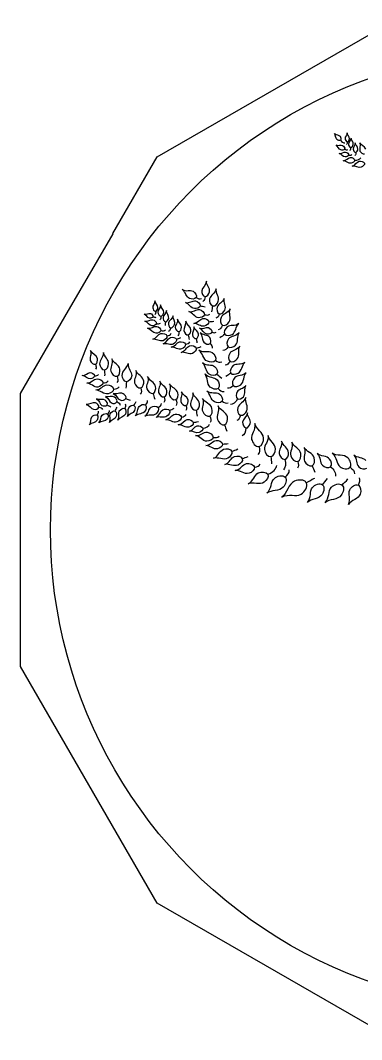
# Model space of a CAD drawing. Extents: x 5.1 to 68.9, y 5.1 to 68.9.
# Drawn here: x 5.1 to 26.4, y 5.1 to 68.9 of the extents above; entities that cross this region are included whole.
import ezdxf

# ---------------------------------------------------------------- set-up
doc = ezdxf.new("R2010")
doc.units = 0
doc.layers.add('View004', color=7, linetype='CONTINUOUS')

msp = doc.modelspace()

# ---------------------------------------------------------------- linework, layer by layer
at = {"layer": 'View004', "color": 7}
for p, q in [((13.673294, 60.342888), (28.467293, 68.88389)), ((10.904294, 55.544889), (13.673294, 60.342888)), ((7.917294, 50.338889), (10.917293, 55.535891)), ((10.904294, 55.544889), (10.917285, 55.535893)), ((5.132292, 45.548889), (7.902292, 50.34589)), ((7.902292, 50.34589), (7.917294, 50.338879)), ((5.132292, 28.466889), (5.132292, 45.548889)), ((13.673294, 13.673389), (5.132292, 28.466889)), ((28.467293, 5.13229), (13.673294, 13.673389))]:
    msp.add_line(p, q, dxfattribs=at)
at = {"layer": 'View004', "color": 1}
for p, q in [((25.124346, 61.388023), (25.124346, 61.388023)), ((25.556188, 61.293878), (25.556188, 61.293878)), ((25.383905, 60.831603), (25.383905, 60.831603)), ((25.766377, 60.928145), (25.766377, 60.928145)), ((26.082214, 60.630134), (26.082214, 60.630134)), ((25.635039, 60.460954), (25.635039, 60.460954)), ((26.012426, 60.138797), (26.012426, 60.138797)), ((16.104401, 51.547183), (16.104401, 51.547183)), ((16.361891, 51.030179), (16.361891, 51.030179)), ((16.666372, 51.608948), (16.666372, 51.608948)), ((17.144498, 51.019795), (17.144498, 51.019795)), ((13.579958, 50.697669), (13.579958, 50.697669)), ((13.907187, 50.384266), (13.907187, 50.384266)), ((16.622151, 50.472106), (16.622151, 50.472106)), ((17.557103, 50.528341), (17.557103, 50.528341)), ((13.410674, 50.351113), (13.410674, 50.351115)), ((13.62522, 49.918984), (13.62522, 49.918984)), ((14.196002, 50.036902), (14.196002, 50.036902)), ((16.899674, 50.031943), (16.899674, 50.031943)), ((17.757985, 49.810878), (17.757985, 49.810878)), ((13.909169, 49.480532), (13.909169, 49.480532)), ((14.283021, 49.144938), (14.283021, 49.144938)), ((14.517009, 49.65437), (14.517009, 49.65437)), ((15.024176, 49.418118), (15.024176, 49.418118)), ((15.621009, 49.208934), (15.621009, 49.208934)), ((17.091991, 49.382347), (17.091991, 49.382347)), ((17.901177, 49.248264), (17.901177, 49.248262)), ((14.874345, 48.939971), (14.874345, 48.939974)), ((15.443012, 48.621861), (15.443012, 48.621861)), ((16.114059, 48.977403), (16.114059, 48.977403)), ((16.985656, 48.66779), (16.985656, 48.66779)), ((18.1064, 48.456704), (18.1064, 48.456704)), ((16.107845, 48.383347), (16.107845, 48.383347)), ((9.824394, 47.376467), (9.824394, 47.376467)), ((17.311692, 47.616291), (17.311692, 47.616291)), ((18.230062, 47.554799), (18.230062, 47.554799)), ((9.759561, 46.65331), (9.759561, 46.65331)), ((10.383023, 47.019881), (10.383023, 47.019881)), ((11.178504, 46.627172), (11.178504, 46.627172)), ((17.407053, 46.750627), (17.407053, 46.750609)), ((18.277998, 46.827484), (18.277998, 46.827482)), ((10.289768, 46.214238), (10.289768, 46.214238)), ((11.752968, 46.278665), (11.752968, 46.278665)), ((18.429736, 46.046326), (18.429736, 46.046326)), ((10.950955, 45.825932), (10.950955, 45.825932)), ((12.649962, 45.890385), (12.649962, 45.890385)), ((13.414844, 45.552396), (13.414841, 45.552396)), ((14.116595, 45.331525), (14.116595, 45.331525)), ((17.484178, 45.864151), (17.484178, 45.864151)), ((10.027924, 44.696393), (10.027924, 44.696393)), ((10.55472, 44.837934), (10.55472, 44.837932)), ((11.165441, 45.014975), (11.165441, 45.014975)), ((11.723296, 45.230745), (11.723296, 45.230745)), ((12.223043, 44.800343), (12.223043, 44.800343)), ((12.944883, 44.821227), (12.944883, 44.821227)), ((13.740947, 44.661485), (13.740947, 44.661485)), ((14.840514, 45.162291), (14.840514, 45.162291)), ((15.47565, 44.800911), (15.47565, 44.800911)), ((17.725624, 45.061962), (17.725624, 45.061962)), ((18.691603, 45.207836), (18.691603, 45.207836)), ((9.919006, 44.185405), (9.919006, 44.185405)), ((10.57813, 44.25447), (10.57813, 44.25447)), ((11.054051, 44.443104), (11.054051, 44.443104)), ((11.648488, 44.602544), (11.648488, 44.602544)), ((14.448296, 44.47475), (14.448296, 44.47475)), ((15.187567, 44.072379), (15.187567, 44.072379)), ((16.110289, 44.496214), (16.110289, 44.496214)), ((16.963189, 44.133383), (16.963189, 44.133383)), ((18.883472, 44.18379), (18.883472, 44.18379)), ((15.930829, 43.728488), (15.930829, 43.728488)), ((16.527375, 43.371055), (16.527375, 43.371055)), ((17.888696, 43.592645), (17.888693, 43.592645)), ((19.217516, 43.388336), (19.217516, 43.388336)), ((17.170028, 42.800285), (17.170028, 42.800285)), ((17.760681, 42.381534), (17.760681, 42.381534)), ((20.040914, 42.226224), (20.040914, 42.226224)), ((18.33808, 41.923645), (18.33808, 41.923645)), ((18.994015, 41.469135), (18.994015, 41.469135)), ((20.777927, 41.600195), (20.777927, 41.600195)), ((19.750398, 40.931777), (19.750398, 40.931777)), ((21.659528, 41.42671), (21.659528, 41.42671)), ((22.4553, 41.299384), (22.4553, 41.299384)), ((23.356871, 41.020595), (23.356871, 41.020595)), ((24.50964, 40.967555), (24.50964, 40.967555)), ((25.732411, 40.938051), (25.732411, 40.938051)), ((20.593665, 40.492376), (20.593665, 40.492376)), ((21.663892, 40.307662), (21.663892, 40.307662)), ((22.988284, 39.965607), (22.988284, 39.965607)), ((24.004231, 39.839046), (24.004231, 39.839046)), ((25.232897, 39.817097), (25.232897, 39.817097)), ((26.243215, 39.812668), (26.243215, 39.812668))]:
    msp.add_line(p, q, dxfattribs=at)
at = {"layer": 'View004', "color": 3}
for points in [[(22.008294, 62.988854), (31.290326, 68.347838), (42.726261, 68.347838), (52.008293, 62.988854)], [(7.008294, 37.008092), (7.008294, 47.72606), (12.726262, 57.62987), (22.008294, 62.988854)], [(22.008294, 11.027331), (12.726262, 16.386314), (7.008294, 26.290125), (7.008294, 37.008092)], [(52.008293, 11.027331), (42.726261, 5.668347), (31.290326, 5.668347), (22.008294, 11.027331)]]:
    msp.add_open_spline(points, degree=3, dxfattribs=at)
at = {"layer": 'View004', "color": 1}
for points in [[(25.540719, 61.850482), (25.543944, 61.688622), (25.407492, 61.615936), (25.409537, 61.491186)], [(25.694255, 61.478164), (25.711116, 61.611345), (25.551138, 61.719154), (25.540719, 61.850482)], [(24.900838, 61.432728), (24.799343, 61.521459), (24.842889, 61.711433), (24.762388, 61.817333)], [(24.762388, 61.817333), (24.868567, 61.693356), (25.016088, 61.731518), (25.098242, 61.636266)], [(25.124346, 61.388023), (25.068873, 61.335683), (24.958868, 61.381994), (24.900838, 61.432728)], [(25.098242, 61.636266), (25.152202, 61.573705), (25.18357, 61.443902), (25.124346, 61.388023)], [(25.124346, 61.388023), (25.198586, 61.27273), (25.325098, 61.207982), (25.396912, 61.224869)], [(25.409537, 61.491186), (25.410879, 61.409251), (25.474242, 61.294035), (25.556188, 61.293878)], [(25.556188, 61.293878), (25.552458, 61.207191), (25.558571, 61.156597), (25.497804, 61.110879)], [(25.556188, 61.293878), (25.632944, 61.293732), (25.684615, 61.402015), (25.694255, 61.478164)], [(25.791709, 61.523403), (25.782983, 61.350398), (25.631877, 61.283073), (25.624681, 61.149767)], [(25.927598, 61.114464), (25.955607, 61.255349), (25.792958, 61.382446), (25.791709, 61.523403)], [(26.03489, 61.224049), (26.047291, 61.051268), (25.905504, 60.966049), (25.914591, 60.832858)], [(26.219553, 60.834695), (26.230202, 60.977941), (26.053289, 61.084292), (26.03489, 61.224049)], [(26.329743, 61.220369), (26.413419, 61.021632), (26.280326, 60.864496), (26.344273, 60.711107)], [(26.703062, 60.83516), (26.658363, 61.008292), (26.407292, 61.062962), (26.329743, 61.220369)], [(24.848002, 61.091951), (25.004403, 61.017484), (25.135403, 61.118503), (25.25614, 61.061538)], [(25.143378, 60.778184), (25.006089, 60.82043), (24.971463, 61.023923), (24.848002, 61.091951)], [(25.048073, 60.563156), (25.218959, 60.534785), (25.316961, 60.668056), (25.448735, 60.646656)], [(25.383905, 60.831603), (25.350225, 60.756697), (25.221875, 60.754029), (25.143378, 60.778184)], [(25.25614, 61.061538), (25.33544, 61.024125), (25.419861, 60.911573), (25.383905, 60.831603)], [(25.383905, 60.831603), (25.470073, 60.797041), (25.516712, 60.768786), (25.588066, 60.807892)], [(25.448735, 60.646656), (25.535284, 60.632601), (25.647508, 60.547745), (25.635039, 60.460954)], [(25.624681, 61.149767), (25.619954, 61.062212), (25.678924, 60.934472), (25.766377, 60.928145)], [(25.766377, 60.928145), (25.755879, 60.835899), (25.758601, 60.781438), (25.690304, 60.737208)], [(25.766377, 60.928145), (25.848292, 60.922218), (25.911584, 61.033911), (25.927598, 61.114464)], [(25.914591, 60.832858), (25.920558, 60.745379), (25.99464, 60.625768), (26.082214, 60.630134)], [(26.082214, 60.630134), (26.083024, 60.537297), (26.092355, 60.483572), (26.029951, 60.431357)], [(26.082214, 60.630134), (26.164241, 60.634224), (26.213465, 60.752791), (26.219553, 60.834695)], [(26.344273, 60.711107), (26.386271, 60.610361), (26.521414, 60.49896), (26.622911, 60.539109)], [(25.418623, 60.343179), (25.275006, 60.345862), (25.185521, 60.531875), (25.048073, 60.563156)], [(25.291601, 60.107277), (25.501098, 60.118089), (25.582415, 60.301175), (25.743839, 60.310078)], [(25.787021, 59.943294), (25.616448, 59.909176), (25.462303, 60.105965), (25.291601, 60.107277)], [(25.635039, 60.460954), (25.623359, 60.37966), (25.500738, 60.341645), (25.418623, 60.343179)], [(25.635039, 60.460954), (25.727401, 60.451537), (25.780029, 60.437263), (25.837807, 60.494556)], [(25.743839, 60.310078), (25.849862, 60.315927), (26.004639, 60.244695), (26.012426, 60.138797)], [(26.012426, 60.138797), (26.019719, 60.039606), (25.884548, 59.962801), (25.787021, 59.943294)], [(25.858834, 59.76452), (26.080109, 59.821805), (26.122869, 60.030849), (26.293231, 60.075586)], [(26.012426, 60.138797), (26.187423, 60.123505), (26.354329, 60.202659), (26.395599, 60.290437)], [(26.293231, 60.075586), (26.405123, 60.10497), (26.587701, 60.064566), (26.621553, 59.95569)], [(26.621553, 59.95569), (26.653261, 59.853709), (26.527326, 59.743828), (26.427805, 59.702045)], [(26.427805, 59.702045), (26.253746, 59.628968), (26.041572, 59.800627), (25.858834, 59.76452)], [(16.754683, 52.567986), (16.726815, 52.289361), (16.477488, 52.1927), (16.455253, 51.978048)], [(16.941506, 51.896923), (16.997948, 52.122153), (16.745471, 52.340308), (16.754683, 52.567986)], [(15.243817, 52.041776), (15.495151, 51.899948), (15.724538, 52.052706), (15.918619, 51.944087)], [(15.698482, 51.486186), (15.475191, 51.572254), (15.441148, 51.914454), (15.243817, 52.041776)], [(15.918619, 51.944087), (16.046092, 51.872748), (16.173397, 51.675939), (16.104401, 51.547183)], [(16.455253, 51.978048), (16.440647, 51.837065), (16.52568, 51.62613), (16.666372, 51.608948)], [(16.666372, 51.608948), (16.798153, 51.592855), (16.909236, 51.768144), (16.941506, 51.896923)], [(17.358201, 52.101135), (17.293598, 51.78724), (16.998359, 51.706623), (16.947717, 51.464888)], [(17.491691, 51.315156), (17.582522, 51.564895), (17.320848, 51.843036), (17.358201, 52.101135)], [(13.519896, 51.336181), (13.535898, 51.150406), (13.384601, 51.056503), (13.396428, 50.913288)], [(13.724634, 50.919951), (13.733895, 51.074293), (13.541847, 51.186042), (13.519896, 51.336181)], [(13.88635, 51.092199), (13.890789, 50.88633), (13.717383, 50.793592), (13.720245, 50.634923)], [(14.082415, 50.618953), (14.103584, 50.788387), (13.899877, 50.92518), (13.88635, 51.092199)], [(15.435833, 51.230835), (15.70553, 51.174615), (15.869946, 51.380004), (16.077947, 51.33741)], [(16.010319, 50.857132), (15.78228, 50.870752), (15.652206, 51.17217), (15.435833, 51.230835)], [(16.104401, 51.547183), (16.039775, 51.426581), (15.826151, 51.436973), (15.698482, 51.486186)], [(16.361891, 51.030179), (16.338035, 50.901759), (16.140705, 50.849343), (16.010319, 50.857132)], [(16.077947, 51.33741), (16.214562, 51.309438), (16.387362, 51.167282), (16.361891, 51.030179)], [(16.104401, 51.547183), (16.243618, 51.47979), (16.317867, 51.427444), (16.440973, 51.484194)], [(16.361891, 51.030179), (16.480733, 51.016103), (16.546731, 50.983217), (16.679917, 50.970066)], [(16.666372, 51.608948), (16.642076, 51.460852), (16.642132, 51.372706), (16.528343, 51.306737)], [(16.947717, 51.464888), (16.914453, 51.306118), (16.986363, 51.055956), (17.144498, 51.019795)], [(17.144498, 51.019795), (17.10461, 50.88642), (17.109224, 50.800767), (17.061717, 50.652507)], [(17.144498, 51.019795), (17.292617, 50.985925), (17.439758, 51.172363), (17.491691, 51.315156)], [(17.861978, 51.491437), (17.771138, 51.212128), (17.494017, 51.1688), (17.42325, 50.953791)], [(17.903436, 50.761961), (18.011624, 50.980164), (17.801646, 51.260169), (17.861978, 51.491437)], [(12.857036, 50.510243), (13.018362, 50.465243), (13.126394, 50.583191), (13.250846, 50.548949)], [(13.190421, 50.260347), (13.052643, 50.277825), (12.985918, 50.465916), (12.857036, 50.510243)], [(13.250846, 50.548949), (13.332586, 50.526461), (13.431663, 50.43325), (13.410674, 50.351113)], [(13.396428, 50.913288), (13.404195, 50.819224), (13.485768, 50.691624), (13.579958, 50.697669)], [(13.579958, 50.697669), (13.582257, 50.597759), (13.593126, 50.540077), (13.526762, 50.482919)], [(13.579958, 50.697669), (13.668182, 50.703332), (13.71934, 50.831704), (13.724634, 50.919951)], [(13.720245, 50.634923), (13.722122, 50.530709), (13.802957, 50.384294), (13.907187, 50.384266)], [(13.907187, 50.384266), (13.902624, 50.273997), (13.910505, 50.209657), (13.833309, 50.151379)], [(13.907187, 50.384266), (14.004816, 50.384239), (14.070313, 50.522077), (14.082415, 50.618953)], [(14.260279, 50.732935), (14.239999, 50.53072), (14.059025, 50.460613), (14.042847, 50.304828)], [(14.395743, 50.245855), (14.436747, 50.409312), (14.25355, 50.567693), (14.260279, 50.732935)], [(14.667039, 50.412062), (14.621688, 50.192117), (14.414779, 50.135701), (14.37923, 49.966319)], [(14.76038, 49.861254), (14.824094, 50.036236), (14.640798, 50.231209), (14.667039, 50.412062)], [(15.650095, 50.672937), (15.933166, 50.616771), (16.103315, 50.833573), (16.321622, 50.791057)], [(16.255634, 50.287292), (16.016629, 50.299257), (15.877335, 50.613671), (15.650095, 50.672937)], [(16.622151, 50.472106), (16.598458, 50.337347), (16.392289, 50.280449), (16.255634, 50.287292)], [(16.321622, 50.791057), (16.465006, 50.763135), (16.647447, 50.615977), (16.622151, 50.472106)], [(16.622151, 50.472106), (16.775458, 50.451603), (16.862347, 50.425086), (16.961548, 50.517471)], [(17.557103, 50.528341), (17.4991, 50.382001), (17.479454, 50.291654), (17.348095, 50.249483)], [(17.42325, 50.953791), (17.376767, 50.812574), (17.416761, 50.577397), (17.557103, 50.528341)], [(17.557103, 50.528341), (17.688558, 50.482391), (17.841578, 50.6372), (17.903436, 50.761961)], [(18.232975, 50.844568), (18.092515, 50.545123), (17.776805, 50.535352), (17.667742, 50.304961)], [(18.177571, 50.023637), (18.328895, 50.252379), (18.133305, 50.594552), (18.232975, 50.844568)], [(12.904334, 50.060732), (13.114245, 50.021169), (13.238642, 50.182841), (13.400522, 50.152922)], [(13.355256, 49.779595), (13.178273, 49.786755), (13.072944, 50.018479), (12.904334, 50.060732)], [(13.080506, 49.625466), (13.321759, 49.585223), (13.460278, 49.773292), (13.646314, 49.742935)], [(13.410674, 50.351115), (13.391012, 50.274179), (13.269198, 50.250355), (13.190421, 50.260347)], [(13.62522, 49.918984), (13.608639, 49.819076), (13.456448, 49.7755), (13.355256, 49.779595)], [(13.400522, 50.152922), (13.506845, 50.133273), (13.642922, 50.025649), (13.62522, 49.918984)], [(13.410674, 50.351115), (13.482195, 50.337777), (13.5209, 50.315163), (13.601159, 50.301801)], [(13.62522, 49.918984), (13.738834, 49.904897), (13.803333, 49.885887), (13.8761, 49.954969)], [(13.646314, 49.742935), (13.768503, 49.722998), (13.926868, 49.603064), (13.909169, 49.480532)], [(14.042847, 50.304828), (14.032221, 50.202508), (14.093895, 50.049399), (14.196002, 50.036902)], [(14.196002, 50.036902), (14.179538, 49.950169), (14.188034, 49.896442), (14.167742, 49.799823)], [(14.196002, 50.036902), (14.291643, 50.025196), (14.372297, 50.152396), (14.395743, 50.245855)], [(14.37923, 49.966319), (14.355879, 49.855069), (14.406206, 49.679751), (14.517009, 49.65437)], [(14.517009, 49.65437), (14.620795, 49.630597), (14.723951, 49.761206), (14.76038, 49.861254)], [(14.953583, 50.187288), (14.972348, 49.963502), (14.789873, 49.850821), (14.803726, 49.678304)], [(15.199027, 49.685433), (15.210602, 49.871293), (14.97961, 50.006404), (14.953583, 50.187288)], [(15.457038, 50.065631), (15.502752, 49.816183), (15.310068, 49.669465), (15.344619, 49.477099)], [(15.788111, 49.528606), (15.780671, 49.738767), (15.506193, 49.865201), (15.457038, 50.065631)], [(15.957296, 49.9331), (16.231053, 49.963994), (16.323035, 50.21048), (16.533928, 50.235033)], [(16.619804, 49.75768), (16.398931, 49.699342), (16.181165, 49.945002), (15.957296, 49.9331)], [(16.533928, 50.235033), (16.672442, 50.251161), (16.881016, 50.170138), (16.899674, 50.031943)], [(16.899674, 50.031943), (16.917152, 49.9025), (16.746091, 49.791033), (16.619804, 49.75768)], [(16.899674, 50.031943), (17.016962, 50.055715), (17.089931, 50.045107), (17.220555, 50.074243)], [(17.757985, 49.810878), (17.672762, 49.65544), (17.638209, 49.557223), (17.485542, 49.528417)], [(17.667742, 50.304961), (17.596108, 50.153642), (17.608001, 49.885268), (17.757985, 49.810878)], [(17.757985, 49.810878), (17.89847, 49.7412), (18.091051, 49.89285), (18.177571, 50.023637)], [(18.779193, 49.91464), (18.522399, 49.722908), (18.248153, 49.858756), (18.049727, 49.71169)], [(18.356901, 49.238434), (18.590687, 49.364787), (18.579831, 49.746517), (18.779193, 49.91464)], [(13.603472, 49.31447), (13.400693, 49.318411), (13.274544, 49.58115), (13.080506, 49.625466)], [(13.394945, 48.94001), (13.652672, 49.00162), (13.711567, 49.247731), (13.910022, 49.295913)], [(13.909169, 49.480532), (13.89259, 49.365759), (13.719413, 49.312215), (13.603472, 49.31447)], [(13.909169, 49.480532), (14.03957, 49.467136), (14.113864, 49.446926), (14.195505, 49.527758)], [(13.910022, 49.295913), (14.040367, 49.327561), (14.248995, 49.274682), (14.283021, 49.144938)], [(14.283021, 49.144938), (14.314892, 49.023412), (14.164663, 48.896926), (14.048012, 48.850267)], [(14.283021, 49.144938), (14.418802, 49.186579), (14.501467, 49.19775), (14.54884, 49.312854)], [(14.517009, 49.65437), (14.485339, 49.538251), (14.478069, 49.467932), (14.381825, 49.424751)], [(14.803726, 49.678304), (14.812823, 49.564995), (14.91072, 49.411094), (15.024176, 49.418118)], [(15.024176, 49.418118), (15.026672, 49.297783), (15.039605, 49.228282), (14.959521, 49.159623)], [(15.024176, 49.418118), (15.130446, 49.424697), (15.19241, 49.579165), (15.199027, 49.685433)], [(15.344619, 49.477099), (15.367311, 49.350753), (15.49427, 49.188556), (15.621009, 49.208934)], [(15.621009, 49.208934), (15.739722, 49.22802), (15.792367, 49.408444), (15.788111, 49.528606)], [(15.621009, 49.208934), (15.631311, 49.099254), (15.660099, 49.037784), (15.669225, 48.914924)], [(15.963615, 49.714955), (16.005669, 49.500178), (15.840929, 49.371559), (15.872754, 49.205922)], [(15.872754, 49.205922), (15.893652, 49.097132), (16.004905, 48.958495), (16.114059, 48.977403)], [(16.254915, 49.255002), (16.246299, 49.436276), (16.008126, 49.542512), (15.963615, 49.714955)], [(16.114059, 48.977403), (16.216299, 48.995115), (16.259843, 49.151355), (16.254915, 49.255002)], [(16.327333, 49.62658), (16.550205, 49.557322), (16.705492, 49.717199), (16.877441, 49.664429)], [(16.781503, 49.264906), (16.590308, 49.294867), (16.505041, 49.55958), (16.327333, 49.62658)], [(16.955911, 49.045956), (16.831854, 49.229031), (16.516676, 49.188309), (16.360894, 49.339409)], [(16.360894, 49.339409), (16.540999, 49.142717), (16.451314, 48.904342), (16.589581, 48.752268)], [(17.091991, 49.382347), (17.061469, 49.275988), (16.890821, 49.247774), (16.781503, 49.264906)], [(16.877441, 49.664429), (16.990378, 49.629772), (17.124578, 49.495899), (17.091991, 49.382347)], [(17.091991, 49.382347), (17.213539, 49.352812), (17.281161, 49.324093), (17.368802, 49.389949)], [(17.901177, 49.248262), (17.782768, 49.175056), (17.729321, 49.107967), (17.59533, 49.028692)], [(18.049727, 49.71169), (17.919401, 49.615101), (17.806988, 49.380335), (17.901177, 49.248264)], [(17.901177, 49.248262), (17.989402, 49.124556), (18.223232, 49.166188), (18.356901, 49.238434)], [(18.805195, 49.354376), (18.599978, 49.094989), (18.290401, 49.157676), (18.13154, 48.958332)], [(18.563523, 48.567871), (18.763147, 48.755945), (18.650991, 49.13378), (18.805195, 49.354376)], [(14.048012, 48.850267), (13.843993, 48.768661), (13.607272, 48.977638), (13.394945, 48.94001)], [(14.058954, 48.649483), (14.295353, 48.735802), (14.323989, 48.974427), (14.505941, 49.041594)], [(14.684875, 48.636271), (14.501331, 48.536963), (14.255147, 48.708214), (14.058954, 48.649483)], [(14.505941, 49.041594), (14.625445, 49.085712), (14.828051, 49.058646), (14.874345, 48.939971)], [(14.552852, 48.44005), (14.811238, 48.494944), (14.876137, 48.738714), (15.075118, 48.781722)], [(15.201385, 48.334144), (14.996016, 48.257968), (14.765391, 48.472191), (14.552852, 48.44005)], [(14.874345, 48.939974), (14.917707, 48.828813), (14.789819, 48.693051), (14.684875, 48.636271)], [(14.874345, 48.939974), (14.97336, 48.986312), (15.040427, 48.992594), (15.150128, 49.04656)], [(15.075118, 48.781722), (15.205808, 48.809972), (15.412378, 48.752012), (15.443012, 48.621861)], [(15.176472, 48.118914), (15.446651, 48.197924), (15.496109, 48.462157), (15.704113, 48.523782)], [(15.443012, 48.621861), (15.471707, 48.499953), (15.318808, 48.377697), (15.201385, 48.334144)], [(15.443012, 48.621861), (15.579372, 48.659932), (15.662031, 48.668979), (15.712143, 48.782487)], [(15.704113, 48.523782), (15.840729, 48.564258), (16.064876, 48.519222), (16.107845, 48.383347)], [(16.107845, 48.383347), (16.221756, 48.427807), (16.29707, 48.429895), (16.423466, 48.482089)], [(16.114059, 48.977403), (16.124091, 48.882865), (16.149579, 48.830122), (16.158735, 48.724198)], [(16.589581, 48.752268), (16.680393, 48.652384), (16.884129, 48.57882), (16.985656, 48.66779)], [(16.985656, 48.66779), (17.080754, 48.751125), (17.026844, 48.941281), (16.955911, 49.045956)], [(16.985656, 48.66779), (17.075365, 48.55651), (17.137977, 48.500583), (17.112561, 48.377916)], [(18.1064, 48.456704), (17.987888, 48.324875), (17.93179, 48.237162), (17.776581, 48.244033)], [(18.13154, 48.958332), (18.027199, 48.827404), (17.977403, 48.563422), (18.1064, 48.456704)], [(18.1064, 48.456704), (18.227227, 48.356746), (18.449386, 48.460336), (18.563523, 48.567871)], [(18.839539, 48.515355), (18.660146, 48.23748), (18.345984, 48.270187), (18.206975, 48.056525)], [(18.674415, 47.709296), (18.855081, 47.91565), (18.707203, 48.280985), (18.839539, 48.515355)], [(9.515682, 48.228464), (9.603488, 47.980052), (9.429874, 47.797935), (9.496867, 47.606252)], [(9.943399, 47.731823), (9.9013, 47.946207), (9.59898, 48.030903), (9.515682, 48.228464)], [(10.318092, 48.120221), (10.334454, 47.800164), (10.068954, 47.647932), (10.080693, 47.401229)], [(10.644838, 47.393021), (10.669987, 47.657574), (10.346806, 47.861019), (10.318092, 48.120221)], [(15.874106, 48.058271), (15.661968, 47.960889), (15.399753, 48.170076), (15.176472, 48.118914)], [(16.107845, 48.383347), (16.148093, 48.256098), (15.995399, 48.113949), (15.874106, 48.058271)], [(16.810909, 47.560394), (16.541013, 47.676385), (16.515209, 48.097746), (16.279081, 48.263132)], [(16.279081, 48.263132), (16.580777, 48.077434), (16.869288, 48.254126), (17.102301, 48.111834)], [(17.102301, 48.111834), (17.255345, 48.018379), (17.402333, 47.771018), (17.311692, 47.616291)], [(18.206975, 48.056525), (18.115672, 47.916194), (18.091424, 47.648653), (18.230062, 47.554799)], [(9.496867, 47.606252), (9.540867, 47.480354), (9.697714, 47.334777), (9.824394, 47.376467)], [(9.824394, 47.376467), (9.943052, 47.415517), (9.967472, 47.609246), (9.943399, 47.731823)], [(9.824394, 47.376467), (9.86299, 47.240633), (9.898323, 47.165597), (9.827837, 47.063871)], [(10.080693, 47.401229), (10.0884, 47.239195), (10.220876, 47.015136), (10.383023, 47.019881)], [(10.383023, 47.019881), (10.534902, 47.024321), (10.630461, 47.241759), (10.644838, 47.393021)], [(10.837675, 47.712513), (10.934284, 47.396187), (10.706636, 47.177225), (10.78023, 46.933179)], [(11.347087, 47.066375), (11.305949, 47.337538), (10.931397, 47.460208), (10.837675, 47.712513)], [(11.495345, 46.677377), (11.479691, 46.95368), (11.824092, 47.152546), (11.864276, 47.421141)], [(11.864276, 47.421141), (11.834527, 47.088728), (12.104765, 46.919756), (12.082743, 46.663494)], [(16.932371, 46.754869), (16.693035, 46.893816), (16.716459, 47.290819), (16.51428, 47.472153)], [(16.51428, 47.472153), (16.775491, 47.264421), (17.065272, 47.397114), (17.267144, 47.237732)], [(17.311692, 47.616291), (17.226792, 47.471364), (16.965226, 47.494072), (16.810909, 47.560394)], [(17.267144, 47.237732), (17.399736, 47.133051), (17.509291, 46.88511), (17.407053, 46.750627)], [(17.311692, 47.616291), (17.479326, 47.527129), (17.567966, 47.459455), (17.721625, 47.523329)], [(18.230062, 47.554799), (18.12474, 47.412211), (18.077314, 47.319522), (17.922161, 47.311476)], [(18.426548, 47.29091), (18.296221, 47.194321), (18.183809, 46.959555), (18.277998, 46.827484)], [(18.230062, 47.554799), (18.359919, 47.46689), (18.571118, 47.59131), (18.674415, 47.709296)], [(19.156013, 47.493859), (18.899219, 47.302128), (18.624974, 47.437975), (18.426548, 47.29091)], [(18.733722, 46.817654), (18.967508, 46.944006), (18.956652, 47.325736), (19.156013, 47.493859)], [(8.996595, 46.667141), (9.218448, 46.664865), (9.316251, 46.852818), (9.487232, 46.851667)], [(9.508847, 46.461666), (9.32656, 46.436797), (9.176703, 46.654601), (8.996595, 46.667141)], [(9.487232, 46.851667), (9.599533, 46.850912), (9.758262, 46.765606), (9.759561, 46.65331)], [(9.759561, 46.65331), (9.760778, 46.548127), (9.613072, 46.475884), (9.508847, 46.461666)], [(9.759561, 46.65331), (9.878306, 46.659569), (9.947721, 46.651861), (10.009568, 46.73574)], [(10.383023, 47.019881), (10.377941, 46.880761), (10.403927, 46.799017), (10.395212, 46.643576)], [(10.78023, 46.933179), (10.828564, 46.772888), (11.017357, 46.581778), (11.178504, 46.627172)], [(11.178504, 46.627172), (11.219519, 46.454714), (11.259751, 46.358684), (11.165816, 46.234937)], [(11.178504, 46.627172), (11.329444, 46.669692), (11.37061, 46.911333), (11.347087, 47.066375)], [(11.752968, 46.278665), (11.595094, 46.289327), (11.504294, 46.519396), (11.495345, 46.677377)], [(12.082743, 46.663494), (12.068281, 46.495181), (11.921516, 46.267283), (11.752968, 46.278665)], [(12.349767, 46.98766), (12.434535, 46.667956), (12.198895, 46.45762), (12.263354, 46.211003)], [(12.834776, 46.323009), (12.80376, 46.595515), (12.434032, 46.732041), (12.349767, 46.98766)], [(13.081451, 46.603023), (13.175977, 46.296806), (12.956038, 46.083987), (13.028057, 45.847738)], [(13.576911, 45.978441), (13.536261, 46.24106), (13.172993, 46.35883), (13.081451, 46.603023)], [(16.987325, 45.948086), (16.759718, 46.133809), (16.850751, 46.546027), (16.669192, 46.769958)], [(16.669192, 46.769958), (16.908209, 46.508471), (17.234179, 46.599036), (17.419093, 46.398165)], [(17.407053, 46.750609), (17.31129, 46.624644), (17.069215, 46.675405), (16.932371, 46.754869)], [(17.407053, 46.750609), (17.527982, 46.670646), (17.581485, 46.599115), (17.718439, 46.512341)], [(18.277998, 46.827482), (18.159589, 46.754275), (18.106142, 46.687186), (17.972151, 46.607912)], [(18.277998, 46.827482), (18.366222, 46.703775), (18.600053, 46.745406), (18.733722, 46.817654)], [(18.520235, 46.540362), (18.399673, 46.424198), (18.315796, 46.16899), (18.429736, 46.046326)], [(19.239881, 46.844946), (19.002517, 46.614611), (18.703791, 46.717229), (18.520235, 46.540362)], [(18.897468, 46.096782), (19.119965, 46.257147), (19.058163, 46.6464), (19.239881, 46.844946)], [(9.284173, 46.200528), (9.576504, 46.206813), (9.697468, 46.458487), (9.922742, 46.464126)], [(9.967535, 45.951303), (9.728458, 45.910915), (9.521944, 46.191547), (9.284173, 46.200528)], [(9.83784, 45.769247), (10.161333, 45.788272), (10.284912, 46.07199), (10.534167, 46.087532)], [(9.922742, 46.464126), (10.070702, 46.467832), (10.283357, 46.362105), (10.289768, 46.214238)], [(10.289768, 46.214238), (10.295773, 46.075736), (10.104231, 45.974393), (9.967535, 45.951303)], [(10.289768, 46.214238), (10.445923, 46.227452), (10.537682, 46.220204), (10.61564, 46.333281)], [(10.534167, 46.087532), (10.697877, 46.097743), (10.937753, 45.989428), (10.950955, 45.825932)], [(10.950955, 45.825932), (11.123349, 45.847011), (11.22527, 45.842771), (11.306941, 45.97122)], [(11.752968, 46.278665), (11.752729, 46.13369), (11.722435, 46.049657), (11.725326, 45.887553)], [(12.263354, 46.211003), (12.305688, 46.049025), (12.487237, 45.85102), (12.649962, 45.890385)], [(12.649962, 45.890385), (12.802381, 45.927257), (12.852512, 46.167199), (12.834776, 46.323009)], [(13.414841, 45.552396), (13.560968, 45.594036), (13.600153, 45.828286), (13.576911, 45.978441)], [(13.838849, 46.314909), (13.917351, 46.028369), (13.707246, 45.837699), (13.766966, 45.616658)], [(14.279405, 45.721483), (14.249533, 45.966027), (13.916426, 46.085928), (13.838849, 46.314909)], [(14.4561, 46.144516), (14.565617, 45.858069), (14.368993, 45.641026), (14.452615, 45.419972)], [(14.968472, 45.579293), (14.913144, 45.827498), (14.558867, 45.917105), (14.4561, 46.144516)], [(17.484178, 45.864151), (17.362705, 45.74815), (17.117461, 45.841895), (16.987325, 45.948086)], [(17.419093, 46.398165), (17.540547, 46.266236), (17.613864, 45.987997), (17.484178, 45.864151)], [(18.429736, 46.046326), (18.295008, 45.93112), (18.227926, 45.851493), (18.074947, 45.878594)], [(18.429736, 46.046326), (18.53646, 45.93143), (18.770253, 46.00509), (18.897468, 46.096782)], [(19.211632, 46.051091), (19.058573, 45.807146), (18.791223, 45.83539), (18.672623, 45.647815)], [(19.070012, 45.34395), (19.224058, 45.525174), (19.098683, 45.845365), (19.211632, 46.051091)], [(10.604939, 45.521437), (10.341833, 45.466842), (10.101539, 45.769113), (9.83784, 45.769247)], [(11.018278, 45.312272), (10.858022, 45.420526), (10.615426, 45.284943), (10.439819, 45.35692)], [(10.439819, 45.35692), (10.650001, 45.255845), (10.654743, 45.033173), (10.81645, 44.954706)], [(10.950955, 45.825932), (10.963322, 45.672792), (10.755374, 45.552651), (10.604939, 45.521437)], [(11.544135, 45.534371), (11.365839, 45.636611), (11.119287, 45.473988), (10.927549, 45.536582)], [(10.927549, 45.536582), (11.158202, 45.445845), (11.180593, 45.210207), (11.358104, 45.139651)], [(11.165441, 45.014975), (11.215526, 45.113557), (11.109908, 45.250377), (11.018278, 45.312272)], [(11.723296, 45.230745), (11.768693, 45.339137), (11.646079, 45.475915), (11.544135, 45.534371)], [(12.649962, 45.890385), (12.68453, 45.71652), (12.72116, 45.619059), (12.622684, 45.498894)], [(13.028057, 45.847738), (13.075355, 45.692568), (13.258836, 45.507944), (13.414844, 45.552396)], [(13.414841, 45.552396), (13.444109, 45.416295), (13.48939, 45.343446), (13.519146, 45.190632)], [(13.766966, 45.616658), (13.806188, 45.471478), (13.970722, 45.294965), (14.116595, 45.331525)], [(14.116595, 45.331525), (14.148929, 45.17561), (14.18255, 45.088338), (14.094984, 44.979677)], [(14.116595, 45.331525), (14.253229, 45.36577), (14.296486, 45.581662), (14.279405, 45.721483)], [(14.452615, 45.419972), (14.507536, 45.274783), (14.694346, 45.110034), (14.840514, 45.162291)], [(14.840514, 45.162291), (14.977425, 45.211238), (15.000108, 45.437379), (14.968472, 45.579293)], [(15.192323, 45.657317), (15.272738, 45.407682), (15.094888, 45.231329), (15.156183, 45.038723)], [(15.604012, 45.15117), (15.568123, 45.365667), (15.269676, 45.458406), (15.192323, 45.657317)], [(15.902805, 45.580184), (15.960651, 45.26456), (15.71685, 45.078916), (15.760571, 44.835517)], [(16.321716, 44.900695), (16.312296, 45.166609), (15.965003, 45.326582), (15.902805, 45.580184)], [(17.256618, 45.025192), (17.008337, 45.14172), (16.997208, 45.535691), (16.781956, 45.697272)], [(16.781956, 45.697272), (17.057767, 45.514723), (17.33241, 45.670731), (17.545466, 45.530796)], [(17.484178, 45.864151), (17.62084, 45.732338), (17.687458, 45.642902), (17.852757, 45.66207)], [(17.545466, 45.530796), (17.685403, 45.438888), (17.814957, 45.203555), (17.725624, 45.061962)], [(18.672623, 45.647815), (18.594724, 45.524618), (18.573729, 45.289951), (18.691603, 45.207836)], [(18.691603, 45.207836), (18.802011, 45.130921), (18.981935, 45.240332), (19.070012, 45.34395)], [(19.204094, 45.30381), (19.108317, 44.978913), (18.790239, 44.920091), (18.715542, 44.669963)], [(19.275243, 44.464196), (19.392976, 44.719205), (19.141947, 45.035272), (19.204094, 45.30381)], [(9.818139, 44.953361), (9.637769, 45.02313), (9.43154, 44.836837), (9.2443, 44.867819)], [(9.2443, 44.867819), (9.471735, 44.816188), (9.52604, 44.600186), (9.701178, 44.559777)], [(9.701178, 44.559777), (9.816208, 44.533234), (9.999283, 44.581869), (10.027924, 44.696393)], [(10.027924, 44.696393), (10.054751, 44.803665), (9.921269, 44.91347), (9.818139, 44.953361)], [(10.435777, 45.127992), (10.291908, 45.240711), (10.054185, 45.129072), (9.89343, 45.208587)], [(9.89343, 45.208587), (10.084843, 45.099312), (10.074491, 44.889081), (10.221711, 44.804346)], [(10.027924, 44.696393), (10.147839, 44.661111), (10.220701, 44.65211), (10.263549, 44.551288)], [(10.221711, 44.804346), (10.318403, 44.74869), (10.497306, 44.742273), (10.55472, 44.837934)], [(10.55472, 44.837932), (10.608498, 44.927532), (10.518038, 45.063544), (10.435777, 45.127992)], [(10.55472, 44.837932), (10.633396, 44.783368), (10.690376, 44.768091), (10.777157, 44.705371)], [(10.81645, 44.954706), (10.922658, 44.903167), (11.111969, 44.909727), (11.165441, 45.014975)], [(11.054051, 44.443104), (11.089725, 44.537406), (11.130031, 44.584679), (11.167864, 44.690896)], [(11.165441, 45.014975), (11.27446, 44.953827), (11.343478, 44.928796), (11.36275, 44.820955)], [(11.311178, 44.452422), (11.373316, 44.558653), (11.541139, 44.662729), (11.648488, 44.602544)], [(11.358104, 45.139651), (11.474692, 45.093307), (11.674829, 45.115027), (11.723296, 45.230745)], [(11.648488, 44.602544), (11.70749, 44.718731), (11.752775, 44.780433), (11.706947, 44.885041)], [(11.723296, 45.230745), (11.819656, 45.182715), (11.885535, 45.174903), (11.992231, 45.119097)], [(11.813133, 44.115317), (11.930742, 44.315415), (11.811153, 44.502038), (11.901245, 44.656569)], [(11.901245, 44.656569), (11.960417, 44.758065), (12.120482, 44.857649), (12.223043, 44.800343)], [(12.223043, 44.800343), (12.26633, 44.891401), (12.310376, 44.935209), (12.356793, 45.037966)], [(12.223043, 44.800343), (12.319108, 44.746667), (12.307726, 44.57503), (12.266345, 44.473062)], [(12.317211, 44.147495), (12.498157, 44.344808), (12.408307, 44.584167), (12.54722, 44.736723)], [(12.54722, 44.736723), (12.638457, 44.836923), (12.843032, 44.910616), (12.944883, 44.821227)], [(12.902759, 44.12982), (13.145235, 44.28631), (13.116737, 44.56043), (13.30318, 44.681692)], [(12.944883, 44.821227), (13.040284, 44.737499), (12.986023, 44.546653), (12.914739, 44.441629)], [(12.944883, 44.821227), (13.035021, 44.932867), (13.097916, 44.988963), (13.072495, 45.11212)], [(13.30318, 44.681692), (13.425634, 44.761339), (13.659074, 44.782463), (13.740947, 44.661485)], [(13.740947, 44.661485), (13.817634, 44.54817), (13.709047, 44.363909), (13.606088, 44.273794)], [(13.740947, 44.661485), (13.865372, 44.753363), (13.946251, 44.794733), (13.953292, 44.930107)], [(14.448296, 44.47475), (14.549487, 44.538641), (14.621465, 44.554647), (14.733217, 44.628289)], [(14.840514, 45.162291), (14.889441, 45.00538), (14.932774, 44.919115), (14.853767, 44.798665)], [(15.156183, 45.038723), (15.196439, 44.912219), (15.348431, 44.762974), (15.47565, 44.800911)], [(15.47565, 44.800911), (15.510251, 44.664671), (15.543308, 44.589018), (15.470324, 44.489771)], [(15.47565, 44.800911), (15.594811, 44.836444), (15.624533, 45.028528), (15.604012, 45.15117)], [(15.760571, 44.835517), (15.789287, 44.675653), (15.949926, 44.470428), (16.110289, 44.496214)], [(16.110289, 44.496214), (16.260495, 44.520364), (16.327103, 44.748655), (16.321716, 44.900695)], [(16.510231, 45.238468), (16.639395, 44.916144), (16.420707, 44.666867), (16.519374, 44.418111)], [(17.100524, 44.607805), (17.033401, 44.887811), (16.630687, 44.98286), (16.510231, 45.238468)], [(17.725624, 45.061962), (17.641949, 44.929337), (17.398575, 44.958564), (17.256618, 45.025192)], [(17.478592, 44.777276), (17.595114, 44.431923), (17.351352, 44.183462), (17.440216, 43.916991)], [(18.060359, 44.081818), (18.006383, 44.379194), (17.589888, 44.502351), (17.478592, 44.777276)], [(17.725624, 45.061962), (17.879307, 44.973612), (17.959938, 44.90774), (18.105283, 44.96262)], [(18.691603, 45.207836), (18.592023, 44.987348), (18.388087, 44.841472), (18.258379, 44.852272)], [(18.715542, 44.669963), (18.666479, 44.50568), (18.720114, 44.235848), (18.883472, 44.18379)], [(9.451688, 43.582146), (9.586175, 43.758603), (9.49401, 43.949384), (9.597175, 44.085741)], [(9.597175, 44.085741), (9.664932, 44.175301), (9.828222, 44.251513), (9.919006, 44.185405)], [(9.919006, 44.185405), (9.984996, 44.284324), (10.032681, 44.335352), (10.002434, 44.435081)], [(9.919006, 44.185405), (10.00404, 44.123484), (9.97362, 43.961896), (9.922692, 43.869856)], [(10.041225, 43.712214), (10.196083, 43.871094), (10.12769, 44.071629), (10.246602, 44.194495)], [(10.246602, 44.194495), (10.324702, 44.275194), (10.496017, 44.331081), (10.57813, 44.25447)], [(10.57813, 44.25447), (10.655043, 44.18271), (10.605287, 44.025993), (10.543593, 43.940794)], [(10.57813, 44.25447), (10.655609, 44.344673), (10.709121, 44.389554), (10.691168, 44.49221)], [(10.7017, 43.72677), (10.802503, 43.93584), (10.66801, 44.112027), (10.745128, 44.273425)], [(11.124047, 44.120478), (11.066542, 43.936805), (10.793659, 43.891746), (10.7017, 43.72677)], [(10.745128, 44.273425), (10.795777, 44.379432), (10.947137, 44.491806), (11.054051, 44.443104)], [(11.054051, 44.443104), (11.154195, 44.397486), (11.156927, 44.225495), (11.124047, 44.120478)], [(11.218062, 43.885577), (11.341563, 44.095009), (11.216569, 44.290683), (11.311178, 44.452422)], [(11.693354, 44.259643), (11.617272, 44.072937), (11.328478, 44.049753), (11.218062, 43.885577)], [(11.648488, 44.602544), (11.749038, 44.546172), (11.736857, 44.366395), (11.693354, 44.259643)], [(12.266345, 44.473062), (12.193971, 44.294724), (11.918313, 44.272195), (11.813133, 44.115317)], [(12.914739, 44.441629), (12.790067, 44.257942), (12.473707, 44.299059), (12.317211, 44.147495)], [(13.606088, 44.273794), (13.426016, 44.116184), (13.10727, 44.245257), (12.902759, 44.12982)], [(13.602509, 44.047561), (13.847432, 44.173694), (13.845846, 44.436781), (14.034258, 44.534654)], [(14.284119, 44.11895), (14.09838, 43.985951), (13.807545, 44.138222), (13.602509, 44.047561)], [(14.034258, 44.534654), (14.158007, 44.598939), (14.381759, 44.597302), (14.448296, 44.47475)], [(14.209422, 43.903678), (14.493418, 43.954962), (14.572459, 44.218981), (14.791186, 44.259277)], [(14.448296, 44.47475), (14.510619, 44.35996), (14.390318, 44.194993), (14.284119, 44.11895)], [(14.791186, 44.259277), (14.934846, 44.285745), (15.158476, 44.21553), (15.187567, 44.072379)], [(15.187567, 44.072379), (15.214815, 43.938293), (15.043752, 43.809916), (14.914067, 43.766291)], [(15.187567, 44.072379), (15.337747, 44.109381), (15.428314, 44.11649), (15.48684, 44.238761)], [(16.110289, 44.496214), (16.123321, 44.357436), (16.159753, 44.27966), (16.171301, 44.124206)], [(16.519374, 44.418111), (16.584175, 44.254726), (16.798648, 44.07158), (16.963189, 44.133383)], [(16.963189, 44.133383), (17.117309, 44.191271), (17.138904, 44.447707), (17.100524, 44.607805)], [(16.963189, 44.133383), (17.021416, 43.95662), (17.072033, 43.859738), (16.984762, 43.721943)], [(17.888693, 43.592645), (18.053598, 43.644305), (18.091223, 43.911789), (18.060359, 44.081818)], [(18.883472, 44.18379), (18.821291, 44.013231), (18.801536, 43.908451), (18.651456, 43.855629)], [(18.883472, 44.18379), (19.036484, 44.135028), (19.207929, 44.318391), (19.275243, 44.464196)], [(19.310937, 44.341531), (19.281637, 44.064668), (19.037466, 43.975636), (19.014146, 43.762364)], [(19.48832, 43.667277), (19.54512, 43.890089), (19.300235, 44.114896), (19.310937, 44.341531)], [(9.922692, 43.869856), (9.833623, 43.708879), (9.569438, 43.719007), (9.451688, 43.582146)], [(10.543593, 43.940794), (10.435692, 43.791783), (10.174677, 43.833815), (10.041225, 43.712214)], [(14.914067, 43.766291), (14.687252, 43.689991), (14.442591, 43.931652), (14.209422, 43.903678)], [(14.993526, 43.589526), (15.265716, 43.632072), (15.347098, 43.882259), (15.556751, 43.915787)], [(15.662916, 43.442533), (15.444734, 43.374825), (15.216683, 43.61097), (14.993526, 43.589526)], [(15.556751, 43.915787), (15.69445, 43.937807), (15.906291, 43.865759), (15.930829, 43.728488)], [(15.930829, 43.728488), (15.953815, 43.599909), (15.787665, 43.481244), (15.662916, 43.442533)], [(15.687165, 43.192525), (15.930993, 43.24631), (15.985941, 43.472829), (16.173692, 43.514929)], [(15.930829, 43.728488), (16.046996, 43.757246), (16.120352, 43.749758), (16.249613, 43.784438)], [(16.173692, 43.514929), (16.297006, 43.542582), (16.494725, 43.491252), (16.527375, 43.371055)], [(16.527375, 43.371055), (16.557957, 43.258469), (16.41613, 43.143495), (16.305831, 43.101818)], [(16.527375, 43.371055), (16.736448, 43.388022), (16.915053, 43.511961), (16.944082, 43.621013)], [(17.440216, 43.916991), (17.498578, 43.741973), (17.712641, 43.537493), (17.888696, 43.592645)], [(17.888693, 43.592645), (17.925989, 43.438772), (17.979626, 43.357287), (18.017976, 43.184428)], [(19.217516, 43.388336), (19.224695, 43.154561), (19.109555, 42.941254), (18.992325, 42.895538)], [(19.014146, 43.762364), (18.998827, 43.622287), (19.080272, 43.409579), (19.217516, 43.388336)], [(19.217516, 43.388336), (19.346069, 43.368439), (19.455845, 43.53988), (19.48832, 43.667277)], [(19.771412, 43.666598), (19.846472, 43.247214), (19.521745, 43.002073), (19.578452, 42.678661)], [(20.323866, 42.762103), (20.312828, 43.115219), (19.852595, 43.329538), (19.771412, 43.666598)], [(16.305831, 43.101818), (16.112923, 43.028925), (15.888086, 43.224714), (15.687165, 43.192525)], [(16.078756, 42.925611), (16.396314, 42.891669), (16.562438, 43.147446), (16.807263, 43.122152)], [(16.784301, 42.560366), (16.519679, 42.549941), (16.335082, 42.882737), (16.078756, 42.925611)], [(17.170028, 42.800285), (17.157226, 42.649409), (16.935602, 42.566325), (16.784301, 42.560366)], [(16.807263, 43.122152), (16.968065, 43.105541), (17.183696, 42.961363), (17.170028, 42.800285)], [(17.170028, 42.800285), (17.341033, 42.792832), (17.439425, 42.772189), (17.53964, 42.883819)], [(20.040914, 42.226224), (20.240481, 42.257463), (20.33018, 42.560203), (20.323866, 42.762103)], [(20.602974, 42.926072), (20.650806, 42.540192), (20.342849, 42.332716), (20.378663, 42.035199)], [(21.062076, 42.074679), (21.069336, 42.397026), (20.660425, 42.614916), (20.602974, 42.926072)], [(16.72019, 42.290055), (17.022488, 42.319029), (17.128437, 42.588998), (17.36133, 42.61215)], [(17.447135, 42.084436), (17.202615, 42.024232), (16.967151, 42.299025), (16.72019, 42.290055)], [(17.36133, 42.61215), (17.514295, 42.62736), (17.742677, 42.534194), (17.760681, 42.381534)], [(17.760681, 42.381534), (17.777547, 42.238542), (17.586942, 42.118857), (17.447135, 42.084436)], [(17.760681, 42.381534), (17.890392, 42.405564), (17.970621, 42.39252), (18.11513, 42.422208)], [(17.818055, 42.057158), (17.984811, 42.122121), (18.270079, 42.089186), (18.33808, 41.923645)], [(18.33808, 41.923645), (18.476001, 41.991215), (18.570047, 42.001715), (18.722787, 42.08027)], [(19.578452, 42.678661), (19.615693, 42.466244), (19.827852, 42.192873), (20.040914, 42.226224)], [(20.040914, 42.226224), (20.066929, 41.999367), (20.103662, 41.870379), (19.964548, 41.726513)], [(21.449319, 42.574802), (21.507839, 42.240604), (21.251626, 42.054409), (21.295826, 41.796719)], [(21.883257, 41.844333), (21.875082, 42.124428), (21.512784, 42.305688), (21.449319, 42.574802)], [(22.092, 42.503467), (22.194871, 42.152566), (21.940485, 41.913333), (22.01881, 41.642624)], [(22.647127, 41.782829), (22.605019, 42.083112), (22.192474, 42.223378), (22.092, 42.503467)], [(22.856052, 42.16616), (22.999038, 41.831958), (22.776207, 41.565776), (22.885494, 41.307828)], [(23.489107, 41.520433), (23.412075, 41.811851), (22.988308, 41.901569), (22.856052, 42.16616)], [(17.200019, 41.495181), (17.529914, 41.622353), (17.56416, 41.958253), (17.818055, 42.057158)], [(18.07955, 41.492301), (17.824224, 41.34821), (17.47413, 41.58259), (17.200019, 41.495181)], [(17.906339, 41.102252), (18.221726, 41.211405), (18.265048, 41.527164), (18.507811, 41.612143)], [(18.33808, 41.923645), (18.401774, 41.768589), (18.225537, 41.574687), (18.07955, 41.492301)], [(18.507811, 41.612143), (18.667257, 41.667961), (18.935292, 41.627533), (18.994015, 41.469135)], [(18.994015, 41.469135), (19.049017, 41.320769), (18.876401, 41.143625), (18.735977, 41.070692)], [(18.994015, 41.469135), (19.126343, 41.528355), (19.215408, 41.535178), (19.362077, 41.604277)], [(20.378663, 42.035199), (20.402183, 41.839791), (20.582121, 41.580252), (20.777927, 41.600195)], [(20.777927, 41.600195), (20.961331, 41.618873), (21.057925, 41.890372), (21.062076, 42.074679)], [(20.777927, 41.600195), (20.783957, 41.431397), (20.822567, 41.334751), (20.825639, 41.145883)], [(21.295826, 41.796719), (21.324854, 41.627468), (21.491609, 41.405572), (21.659528, 41.42671)], [(21.659528, 41.42671), (21.816812, 41.44651), (21.887932, 41.684184), (21.883257, 41.844333)], [(22.01881, 41.642624), (22.070252, 41.464822), (22.276588, 41.251203), (22.4553, 41.299384)], [(22.4553, 41.299384), (22.622694, 41.344515), (22.671205, 41.611138), (22.647127, 41.782829)], [(23.356871, 41.020595), (23.516764, 41.084913), (23.533153, 41.353811), (23.489107, 41.520433)], [(24.450875, 41.437672), (24.282332, 41.661532), (23.881909, 41.600081), (23.67459, 41.783026)], [(23.67459, 41.783026), (23.915486, 41.544108), (23.813996, 41.244086), (23.998991, 41.059329)], [(25.589798, 41.512118), (25.352086, 41.761945), (24.877717, 41.61858), (24.599395, 41.811097)], [(24.599395, 41.811097), (24.926807, 41.55468), (24.849911, 41.165048), (25.101541, 40.966545)], [(25.732411, 40.938051), (25.857343, 41.090592), (25.725715, 41.369277), (25.589798, 41.512118)], [(26.711707, 41.345569), (26.54973, 41.568728), (26.158584, 41.505285), (25.958356, 41.687316)], [(25.958356, 41.687316), (26.190732, 41.449445), (26.088563, 41.148762), (26.267001, 40.96481)], [(18.735977, 41.070692), (18.490382, 40.943132), (18.167796, 41.175723), (17.906339, 41.102252)], [(18.548853, 40.729344), (18.897722, 40.790946), (18.996008, 41.114672), (19.264704, 41.163095)], [(19.264704, 41.163095), (19.441182, 41.194903), (19.715369, 41.107644), (19.750398, 40.931777)], [(19.750398, 40.931777), (19.783208, 40.767048), (19.572605, 40.61027), (19.4132, 40.557336)], [(19.750398, 40.931777), (19.93493, 40.976484), (20.046142, 40.984779), (20.11857, 41.134597)], [(20.593665, 40.492376), (20.90916, 40.597398), (21.137377, 40.855623), (21.140917, 41.034479)], [(21.659528, 41.42671), (21.746336, 41.155227), (21.682972, 40.866703), (21.560957, 40.773828)], [(22.4553, 41.299384), (22.4985, 41.108222), (22.541784, 41.00156), (22.4364, 40.865926)], [(22.885494, 41.307828), (22.95727, 41.138406), (23.186166, 40.951928), (23.356871, 41.020595)], [(23.356871, 41.020595), (23.406041, 40.870542), (23.465773, 40.793742), (23.517484, 40.624895)], [(23.998991, 41.059329), (24.120493, 40.93798), (24.384818, 40.853261), (24.50964, 40.967555)], [(24.50964, 40.967555), (24.626557, 41.07461), (24.547243, 41.309677), (24.450875, 41.437672)], [(24.50964, 40.967555), (24.737378, 40.796166), (24.85241, 40.524083), (24.806507, 40.377774)], [(25.101541, 40.966545), (25.266809, 40.836165), (25.599033, 40.775195), (25.732411, 40.938051)], [(25.732411, 40.938051), (25.898902, 40.78986), (26.009534, 40.719871), (26.001859, 40.524678)], [(26.267001, 40.96481), (26.384197, 40.843988), (26.641063, 40.760516), (26.764008, 40.875482)], [(19.4132, 40.557336), (19.134405, 40.464752), (18.835217, 40.762574), (18.548853, 40.729344)], [(19.36741, 39.900426), (19.722523, 40.075252), (19.721641, 40.444747), (19.994823, 40.580419)], [(19.994823, 40.580419), (20.174247, 40.669531), (20.498036, 40.665116), (20.593665, 40.492376)], [(20.593665, 40.492376), (20.683237, 40.330575), (20.508262, 40.100032), (20.354169, 39.994241)], [(20.522812, 39.310183), (20.852284, 39.602795), (20.745453, 40.009822), (20.998571, 40.236226)], [(20.998571, 40.236226), (21.164817, 40.38493), (21.512173, 40.471161), (21.663892, 40.307662)], [(21.663892, 40.307662), (21.806002, 40.154519), (21.685042, 39.851175), (21.550653, 39.691213)], [(21.663892, 40.307662), (21.830264, 40.475283), (21.942683, 40.556544), (21.921787, 40.762471)], [(22.988284, 39.965607), (22.870153, 40.180011), (22.488203, 40.156964), (22.260832, 40.06626)], [(22.988284, 39.965607), (23.191413, 40.060693), (23.289445, 40.158094), (23.518638, 40.259986)], [(24.004231, 39.839046), (24.109513, 39.990299), (24.202036, 40.056124), (24.316459, 40.227536)], [(25.232897, 39.817097), (25.354244, 39.969468), (25.456318, 40.0326), (25.58868, 40.205612)], [(26.243215, 39.812668), (26.325632, 40.009067), (26.392142, 40.115021), (26.305039, 40.280121)], [(20.354169, 39.994241), (20.084667, 39.809213), (19.66461, 40.025809), (19.36741, 39.900426)], [(21.550653, 39.691213), (21.315613, 39.411442), (20.804552, 39.532003), (20.522812, 39.310183)], [(22.260832, 40.06626), (21.863167, 39.907628), (21.809406, 39.294732), (21.459043, 39.06284)], [(22.664205, 39.251681), (22.890763, 39.381963), (23.114402, 39.736706), (22.988284, 39.965607)], [(23.060259, 38.726375), (23.332161, 39.052027), (23.172316, 39.424302), (23.380978, 39.676013)], [(23.380978, 39.676013), (23.518024, 39.841337), (23.836429, 39.973046), (24.004231, 39.839046)], [(24.004231, 39.839046), (24.161406, 39.713533), (24.089562, 39.407442), (23.984455, 39.235949)], [(24.161453, 38.707737), (24.470424, 39.032718), (24.327168, 39.436272), (24.564398, 39.687565)], [(24.564398, 39.687565), (24.720208, 39.852617), (25.065024, 39.969863), (25.232897, 39.817097)], [(25.232897, 39.817097), (25.390137, 39.674006), (25.293517, 39.356038), (25.170976, 39.182305)], [(25.626499, 38.592865), (25.803012, 38.948915), (25.576059, 39.253089), (25.711124, 39.527967)], [(25.711124, 39.527967), (25.799831, 39.708508), (26.061083, 39.898059), (26.243215, 39.812668)], [(26.243215, 39.812668), (26.413812, 39.732685), (26.415258, 39.43817), (26.356991, 39.258989)], [(21.459043, 39.06284), (21.905712, 39.32181), (22.319266, 39.053312), (22.664205, 39.251681)], [(23.984455, 39.235949), (23.800627, 38.93601), (23.296825, 38.977809), (23.060259, 38.726375)], [(25.170976, 39.182305), (24.956656, 38.878449), (24.428098, 38.956839), (24.161453, 38.707737)], [(26.356991, 39.258989), (26.255087, 38.945606), (25.787042, 38.873589), (25.626499, 38.592865)]]:
    msp.add_open_spline(points, degree=3, dxfattribs=at)

doc.saveas('drawing.dxf')
